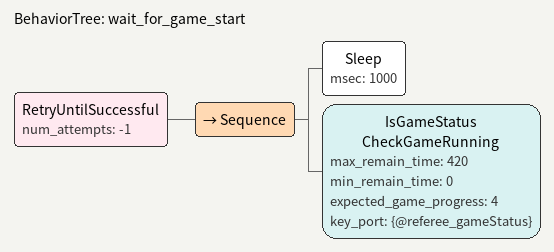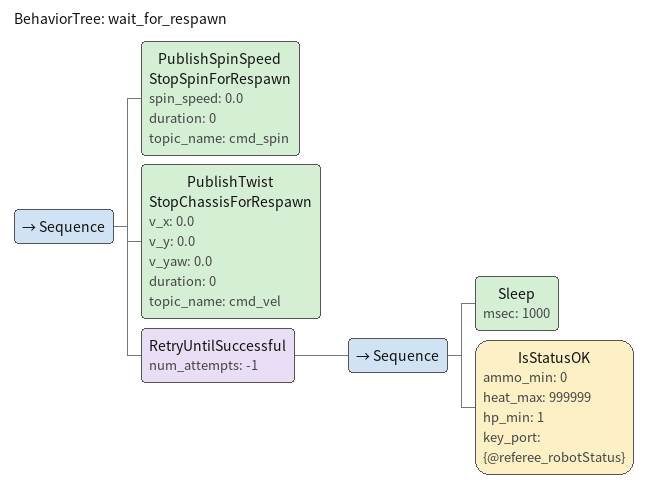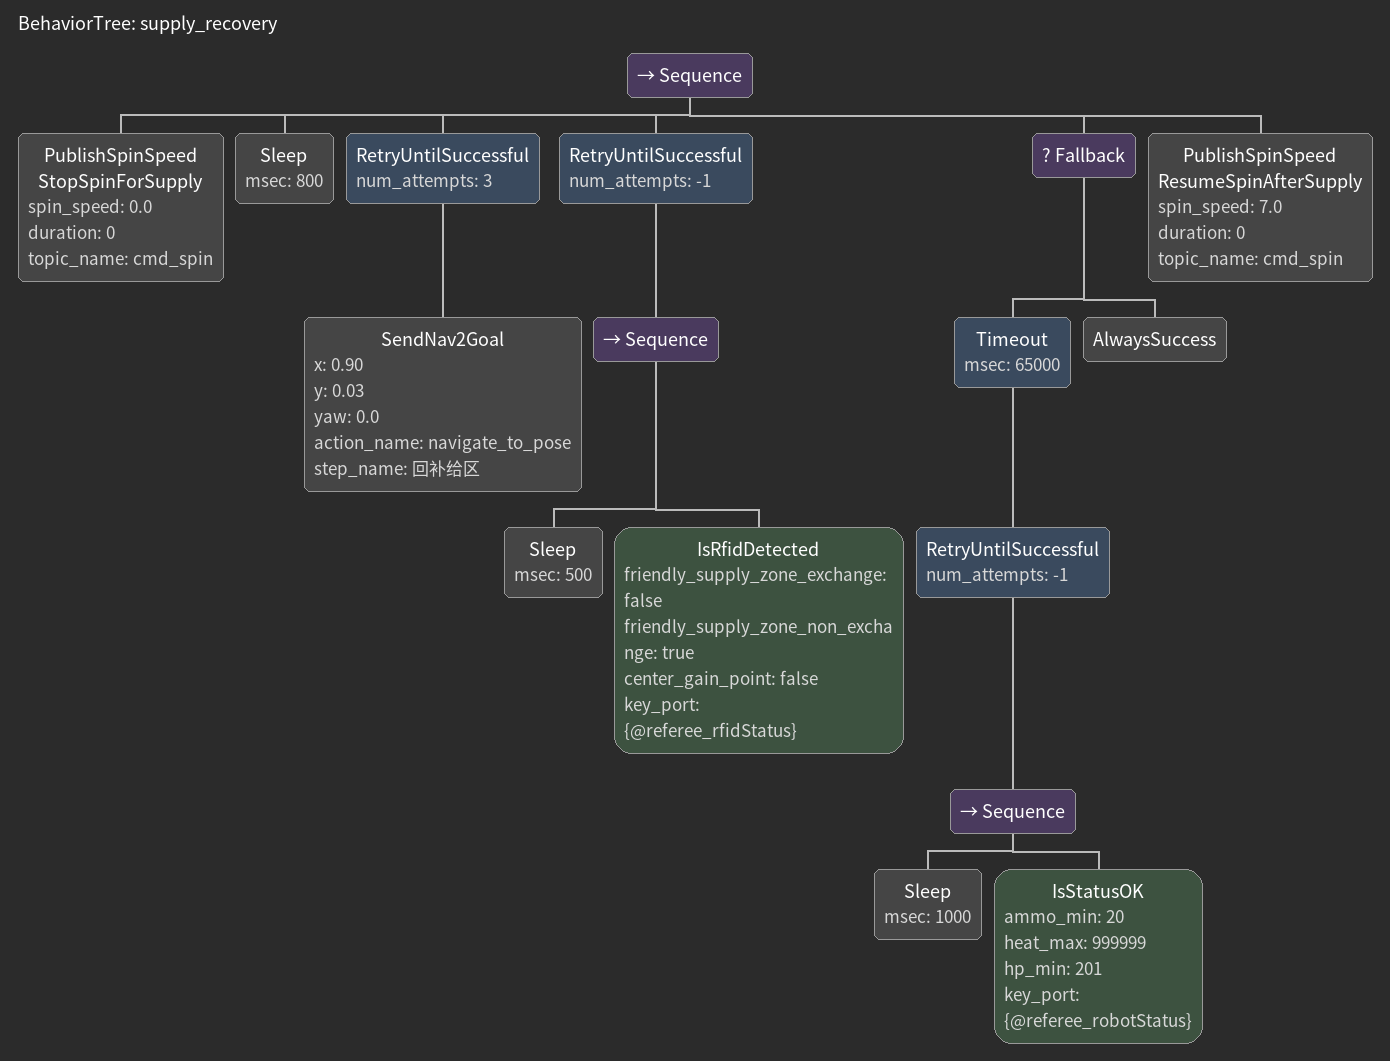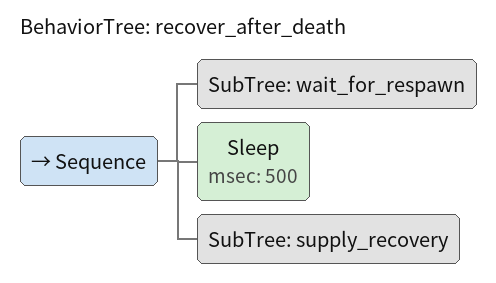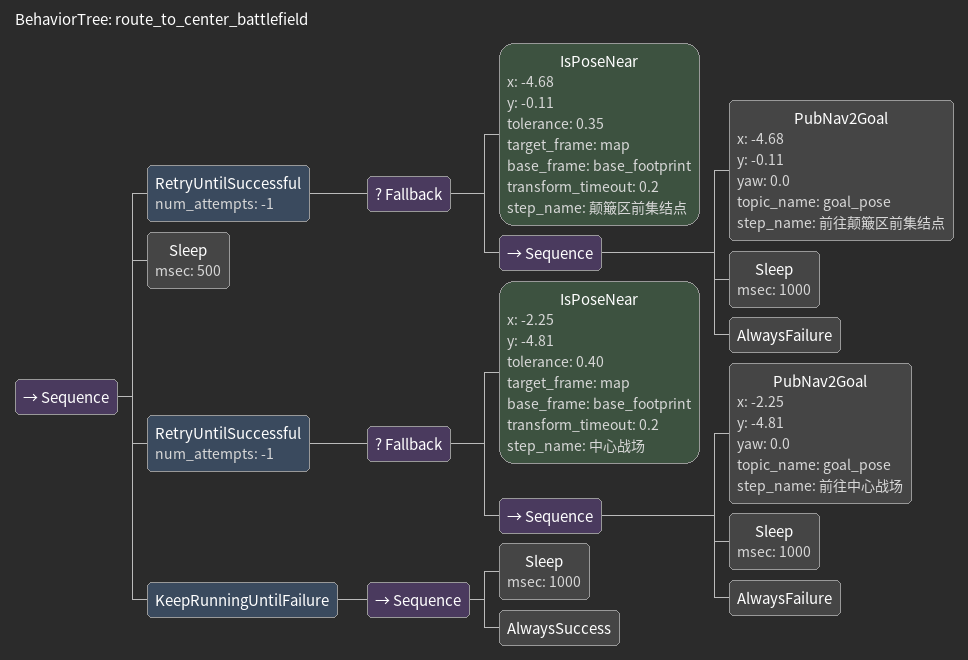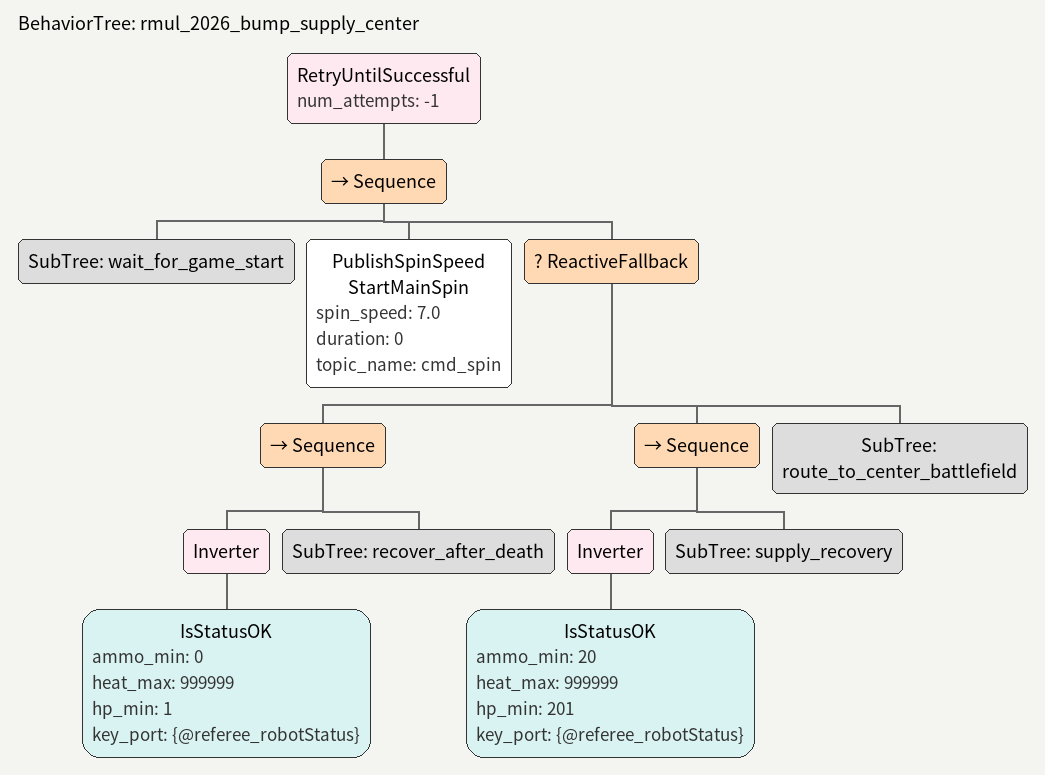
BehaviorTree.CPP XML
<?xml version="1.0" encoding="UTF-8"?>
<root BTCPP_format="4">

  <BehaviorTree ID="wait_for_game_start">
    <RetryUntilSuccessful num_attempts="-1">
      <Sequence>
        <Sleep msec="1000"/>
        <IsGameStatus name="CheckGameRunning"
                      max_remain_time="420"
                      min_remain_time="0"
                      expected_game_progress="4"
                      key_port="{@referee_gameStatus}"/>
      </Sequence>
    </RetryUntilSuccessful>
  </BehaviorTree>

  <BehaviorTree ID="wait_for_respawn">
    <Sequence>
      <PublishSpinSpeed name="StopSpinForRespawn" spin_speed="0.0" duration="0" topic_name="cmd_spin"/>
      <PublishTwist name="StopChassisForRespawn" v_x="0.0" v_y="0.0" v_yaw="0.0" duration="0" topic_name="cmd_vel"/>
      <RetryUntilSuccessful num_attempts="-1">
        <Sequence>
          <Sleep msec="1000"/>
          <IsStatusOK ammo_min="0"
                      heat_max="999999"
                      hp_min="1"
                      key_port="{@referee_robotStatus}"/>
        </Sequence>
      </RetryUntilSuccessful>
    </Sequence>
  </BehaviorTree>

  <BehaviorTree ID="supply_recovery">
    <Sequence>
      <PublishSpinSpeed name="StopSpinForSupply" spin_speed="0.0" duration="0" topic_name="cmd_spin"/>
      <Sleep msec="800"/>
      <RetryUntilSuccessful num_attempts="3">
        <SendNav2Goal x="0.90" y="0.03" yaw="0.0" action_name="navigate_to_pose" step_name="回补给区"/>
      </RetryUntilSuccessful>

      <!-- 先确认确实占到了补给区, 死亡后这里用于解除“虚弱” -->
      <RetryUntilSuccessful num_attempts="-1">
        <Sequence>
          <Sleep msec="500"/>
          <IsRfidDetected friendly_supply_zone_exchange="false"
                          friendly_supply_zone_non_exchange="true"
                          center_gain_point="false"
                          key_port="{@referee_rfidStatus}"/>
        </Sequence>
      </RetryUntilSuccessful>

      <!-- 等待回血/弹丸恢复到安全阈值; 弹丸补给是分钟级, 给足等待窗口 -->
      <Fallback>
        <Timeout msec="65000">
          <RetryUntilSuccessful num_attempts="-1">
            <Sequence>
              <Sleep msec="1000"/>
              <IsStatusOK ammo_min="20"
                          heat_max="999999"
                          hp_min="201"
                          key_port="{@referee_robotStatus}"/>
            </Sequence>
          </RetryUntilSuccessful>
        </Timeout>
        <AlwaysSuccess/>
      </Fallback>

      <PublishSpinSpeed name="ResumeSpinAfterSupply" spin_speed="7.0" duration="0" topic_name="cmd_spin"/>
    </Sequence>
  </BehaviorTree>

  <BehaviorTree ID="recover_after_death">
    <Sequence>
      <SubTree ID="wait_for_respawn"/>
      <Sleep msec="500"/>
      <SubTree ID="supply_recovery"/>
    </Sequence>
  </BehaviorTree>

  <BehaviorTree ID="route_to_center_battlefield">
    <Sequence>
      <!-- 阶段 1: 持续发 goal_pose, 直到裁判系统位置显示已到集结点 -->
      <RetryUntilSuccessful num_attempts="-1">
        <Fallback>
          <IsPoseNear x="-4.68" y="-0.11" tolerance="0.35" target_frame="map" base_frame="base_footprint" transform_timeout="0.2" step_name="颠簸区前集结点"/>
          <Sequence>
            <PubNav2Goal x="-4.68" y="-0.11" yaw="0.0" topic_name="goal_pose" step_name="前往颠簸区前集结点"/>
            <Sleep msec="1000"/>
            <AlwaysFailure/>
          </Sequence>
        </Fallback>
      </RetryUntilSuccessful>

      <Sleep msec="500"/>

      <!-- 阶段 2: 持续发中心目标, 颠簸区内由 region_monitor 接管底盘 -->
      <RetryUntilSuccessful num_attempts="-1">
        <Fallback>
          <IsPoseNear x="-2.25" y="-4.81" tolerance="0.40" target_frame="map" base_frame="base_footprint" transform_timeout="0.2" step_name="中心战场"/>
          <Sequence>
            <PubNav2Goal x="-2.25" y="-4.81" yaw="0.0" topic_name="goal_pose" step_name="前往中心战场"/>
            <Sleep msec="1000"/>
            <AlwaysFailure/>
          </Sequence>
        </Fallback>
      </RetryUntilSuccessful>

      <!-- 到达中心后持续驻留, 直到上层因血量/弹丸/死亡打断 -->
      <KeepRunningUntilFailure>
        <Sequence>
          <Sleep msec="1000"/>
          <AlwaysSuccess/>
        </Sequence>
      </KeepRunningUntilFailure>
    </Sequence>
  </BehaviorTree>

  <BehaviorTree ID="rmul_2026_bump_supply_center">
    <RetryUntilSuccessful num_attempts="-1">
      <Sequence>
        <SubTree ID="wait_for_game_start"/>
        <PublishSpinSpeed name="StartMainSpin" spin_speed="7.0" duration="0" topic_name="cmd_spin"/>

        <!-- 优先级:
             1. 死亡 -> 等复活 -> 回补给区解除虚弱/解锁发射机构
             2. 低血或低弹 -> 回补给区
             3. 正常 -> 执行路点任务并驻留中心 -->
        <ReactiveFallback>
          <Sequence>
            <Inverter>
              <IsStatusOK ammo_min="0"
                          heat_max="999999"
                          hp_min="1"
                          key_port="{@referee_robotStatus}"/>
            </Inverter>
            <SubTree ID="recover_after_death"/>
          </Sequence>

          <Sequence>
            <Inverter>
              <IsStatusOK ammo_min="20"
                          heat_max="999999"
                          hp_min="201"
                          key_port="{@referee_robotStatus}"/>
            </Inverter>
            <SubTree ID="supply_recovery"/>
          </Sequence>

          <SubTree ID="route_to_center_battlefield"/>
        </ReactiveFallback>
      </Sequence>
    </RetryUntilSuccessful>
  </BehaviorTree>

</root>
